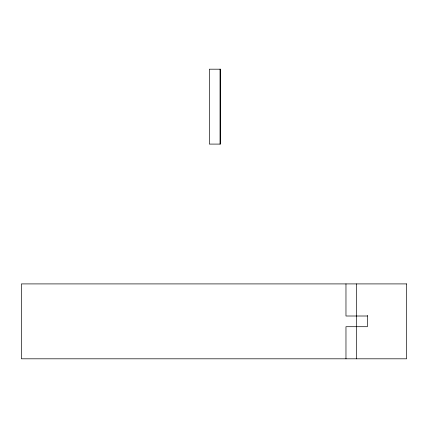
<?xml version="1.0" encoding="UTF-8"?>
<svg xmlns="http://www.w3.org/2000/svg" width="428" height="428" viewBox="0 0 428 428"><rect width="100%" height="100%" fill="white"/><g stroke="black" fill="none" stroke-linecap="round" stroke-linejoin="round"><path stroke-width="0.64" d="M367.368 316.008L345.968 316.008L345.968 283.908M367.368 315.34L367.368 326.708L345.968 326.708L345.968 358.808M356.668 283.908L356.668 358.808M220.035 69.192L220.035 144.092M220.441 69.192L209.346 69.192L209.346 144.092L220.441 144.092L220.441 69.192M406.6 283.908L21.4 283.908L21.4 358.808L406.6 358.808L406.6 283.908"/></g></svg>
